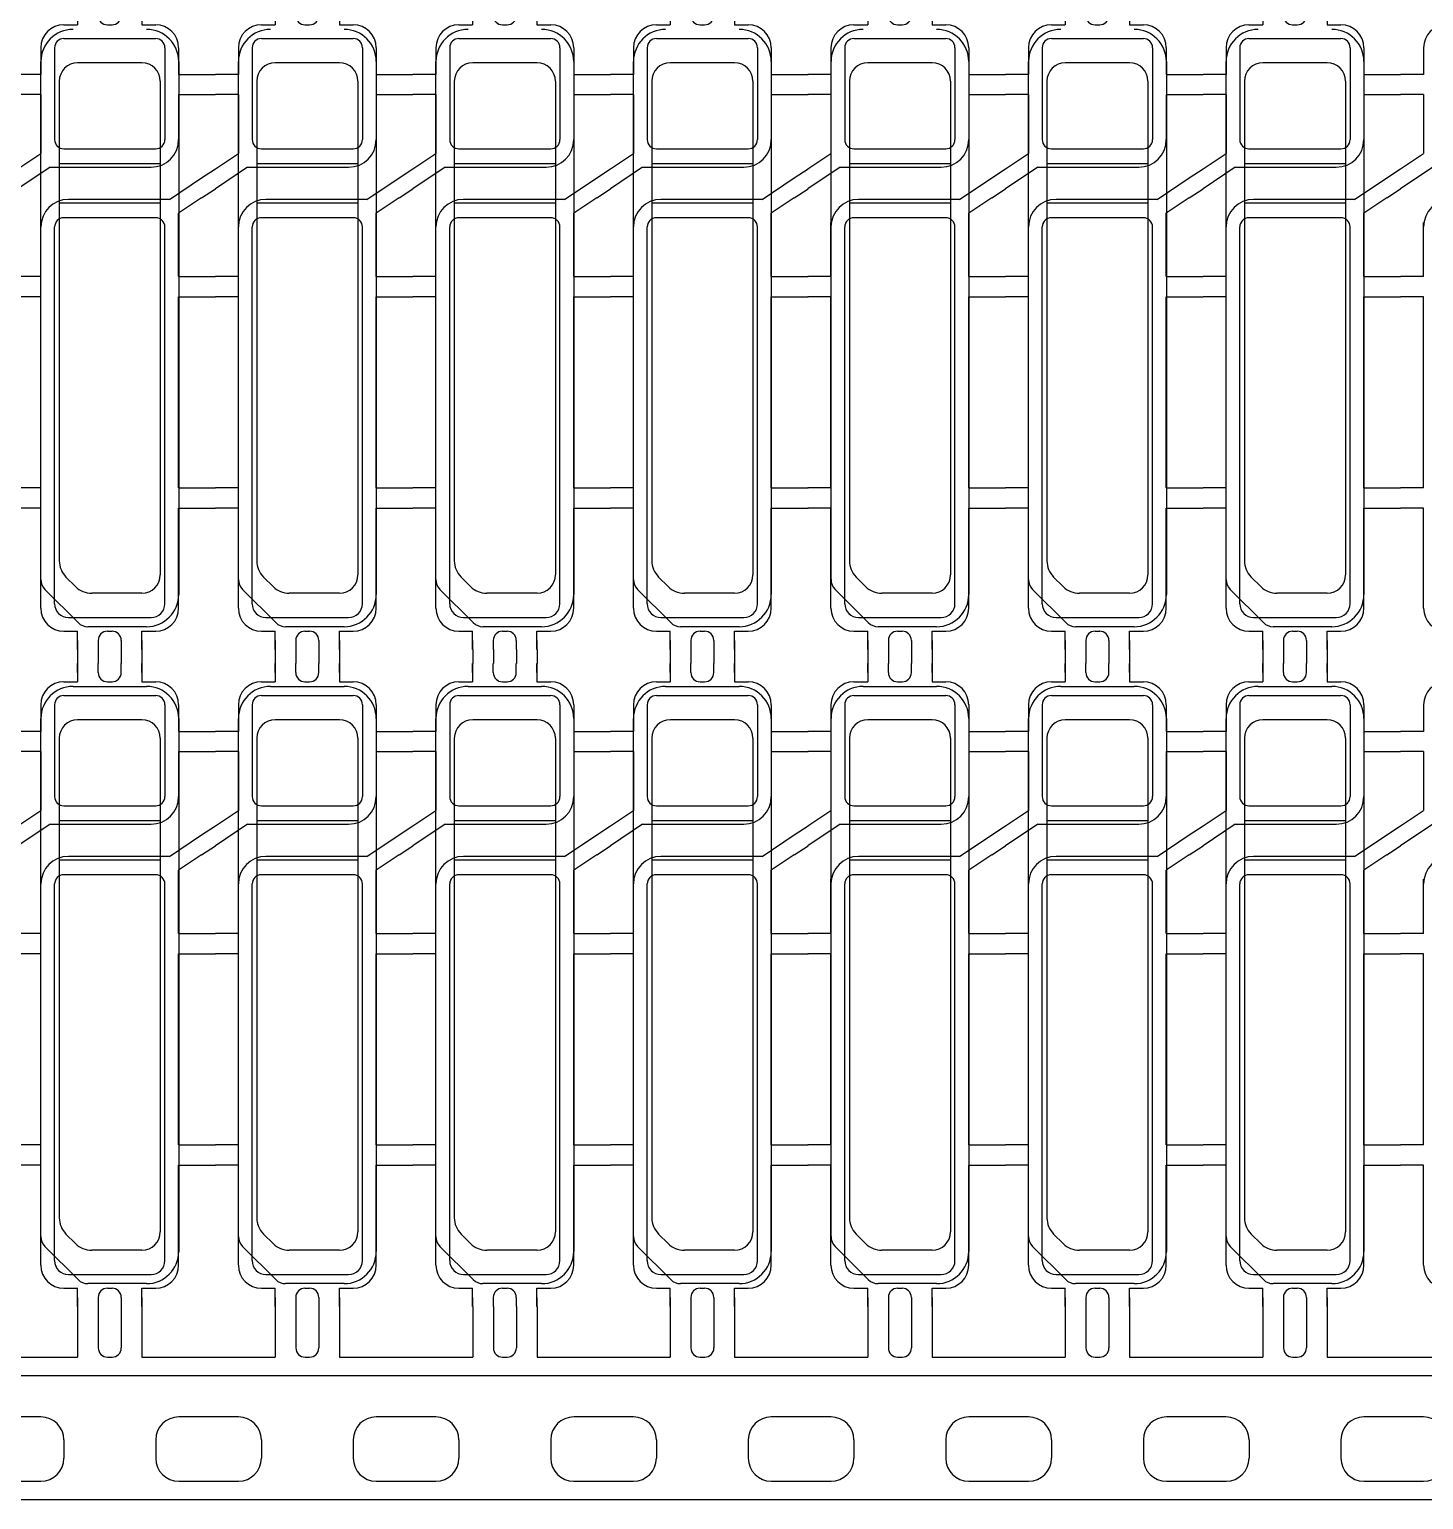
# Model space of a CAD drawing. Header units: millimetres. Extents: x -992 to 1678, y 98 to 1000.
# Drawn here: x -833.31 to -818.14, y 544.32 to 560.32 of the extents above; entities that cross this region are included whole.
import ezdxf

# ---------------------------------------------------------------- set-up
doc = ezdxf.new("R2010")
doc.units = ezdxf.units.MM
doc.linetypes.add('HIDDEN', pattern=[1.905, 1.27, -0.635])
for name, color, linetype in [('1', 3, 'Continuous'), ('b etching', 1, 'Continuous'), ('HID', 1, 'HIDDEN'), ('PPA', 2, 'Continuous')]:
    doc.layers.add(name, color=color, linetype=linetype)

# ---------------------------------------------------------------- blocks, each defined once
blk = doc.blocks.new('e1')
at = {"layer": '1'}
for p, q in [((-947.058, 906.581), (-947.058, 906.481)), ((-947.058, 906.481), (-947.058, 906.581)), ((-947.058, 906.581), (-947.058, 906.381)), ((-946.358, 906.581), (-946.358, 906.481)), ((-946.358, 906.481), (-946.358, 906.581)), ((-946.358, 906.581), (-946.358, 906.381)), ((-946.358, 906.381), (-946.208, 906.381)), ((-947.458, 906.131), (-947.458, 905.841)), ((-945.958, 906.131), (-945.958, 905.841)), ((-947.458, 905.841), (-947.708, 905.841)), ((-945.958, 905.841), (-945.708, 905.841)), ((-947.458, 905.621), (-947.708, 905.621)), ((-947.458, 905.621), (-947.458, 904.981)), ((-945.958, 905.621), (-945.958, 905.131)), ((-945.958, 905.621), (-945.708, 905.621)), ((-947.358, 904.831), (-946.258, 904.831)), ((-946.058, 904.481), (-947.158, 904.481)), ((-945.958, 903.641), (-945.958, 904.331)), ((-947.458, 903.641), (-947.458, 904.231)), ((-947.458, 903.641), (-947.708, 903.641)), ((-945.958, 903.641), (-945.708, 903.641)), ((-947.458, 903.421), (-947.708, 903.421)), ((-947.458, 901.341), (-947.458, 903.421)), ((-945.958, 901.341), (-945.958, 903.421)), ((-945.958, 903.421), (-945.708, 903.421)), ((-947.458, 901.341), (-947.708, 901.341)), ((-945.958, 901.341), (-945.708, 901.341)), ((-947.458, 901.121), (-947.708, 901.121)), ((-947.458, 900.031), (-947.458, 901.121)), ((-945.958, 900.031), (-945.958, 901.121)), ((-945.958, 901.121), (-945.708, 901.121)), ((-947.058, 899.581), (-947.058, 899.781)), ((-947.058, 899.581), (-947.058, 899.681)), ((-947.058, 899.681), (-947.058, 899.581)), ((-946.358, 899.781), (-946.208, 899.781)), ((-946.358, 899.581), (-946.358, 899.781)), ((-946.358, 899.581), (-946.358, 899.681)), ((-946.358, 899.681), (-946.358, 899.581))]:
    blk.add_line(p, q, dxfattribs=at)
at = {"layer": '1', "linetype": 'ByBlock'}
for p, q in [((-946.833, 906.481), (-946.833, 906.581)), ((-946.583, 906.481), (-946.583, 906.581)), ((-947.208, 906.381), (-947.058, 906.381)), ((-946.733, 906.381), (-946.683, 906.381)), ((-947.708, 904.814), (-947.458, 904.981)), ((-947.358, 904.831), (-947.708, 904.597)), ((-946.058, 904.481), (-945.708, 904.714)), ((-945.708, 904.497), (-945.958, 904.331)), ((-947.208, 899.781), (-947.058, 899.781)), ((-946.833, 899.681), (-946.833, 899.581)), ((-946.733, 899.781), (-946.683, 899.781)), ((-946.583, 899.681), (-946.583, 899.581))]:
    blk.add_line(p, q, dxfattribs=at)
for centre, start, end in [((-946.733, 906.481), 180, 270), ((-946.683, 906.481), 270, 0), ((-946.733, 899.681), 90, 180), ((-946.683, 899.681), 0, 90)]:
    blk.add_arc(centre, 0.1, start, end, dxfattribs=at)
at = {"layer": '1'}
for centre, radius, start, end in [((-947.208, 906.131), 0.25, 90, 180), ((-946.208, 906.131), 0.25, 0, 90), ((-946.258, 905.131), 0.3, 270, 0), ((-947.158, 904.181), 0.3, 90, 180), ((-947.208, 900.031), 0.25, 180, 270), ((-946.208, 900.031), 0.25, 270, 0)]:
    blk.add_arc(centre, radius, start, end, dxfattribs=at)
blk = doc.blocks.new('e2')
at = {"layer": 'b etching', "linetype": 'ByBlock'}
for p, q in [((-947.308, 906.131), (-947.308, 905.131)), ((-947.208, 906.231), (-946.208, 906.231)), ((-946.108, 906.131), (-946.108, 905.131)), ((-947.208, 905.031), (-946.208, 905.031)), ((-947.308, 900.081), (-947.308, 904.181)), ((-946.208, 904.281), (-947.208, 904.281)), ((-946.108, 900.081), (-946.108, 904.181)), ((-947.158, 899.931), (-946.258, 899.931))]:
    blk.add_line(p, q, dxfattribs=at)
for centre, radius, start, end in [((-947.208, 906.131), 0.1, 90, 180), ((-946.208, 906.131), 0.1, 360, 90), ((-947.208, 905.131), 0.1, 180, 270), ((-946.208, 905.131), 0.1, 270, 360), ((-947.208, 904.181), 0.1, 90, 180), ((-946.208, 904.181), 0.1, 0, 90), ((-947.158, 900.081), 0.15, 180, 270), ((-946.258, 900.081), 0.15, 270, 0)]:
    blk.add_arc(centre, radius, start, end, dxfattribs=at)

msp = doc.modelspace()

# ---------------------------------------------------------------- linework, layer by layer
at = {"layer": '1', "linetype": 'ByBlock'}
for p, q in [((-831.43553085, 559.83062093), (-831.28553085, 559.83062093)), ((-829.28553085, 559.83062093), (-829.13553085, 559.83062093)), ((-827.13553085, 559.83062093), (-826.98553085, 559.83062093)), ((-824.98553085, 559.83062093), (-824.83553085, 559.83062093)), ((-822.83553085, 559.83062093), (-822.68553085, 559.83062093)), ((-820.68553085, 559.83062093), (-820.53553085, 559.83062093)), ((-818.53553085, 559.83062093), (-818.38553085, 559.83062093)), ((-831.43553085, 559.61062093), (-831.28553085, 559.61062093)), ((-829.28553085, 559.61062093), (-829.13553085, 559.61062093)), ((-827.13553085, 559.61062093), (-826.98553085, 559.61062093)), ((-824.98553085, 559.61062093), (-824.83553085, 559.61062093)), ((-822.83553085, 559.61062093), (-822.68553085, 559.61062093)), ((-820.68553085, 559.61062093), (-820.53553085, 559.61062093)), ((-818.53553085, 559.61062093), (-818.38553085, 559.61062093)), ((-831.43553085, 558.70395426), (-831.28553085, 558.80395426)), ((-829.28553085, 558.70395426), (-829.13553085, 558.80395426)), ((-827.13553085, 558.70395426), (-826.98553085, 558.80395426)), ((-824.98553085, 558.70395426), (-824.83553085, 558.80395426)), ((-822.83553085, 558.70395426), (-822.68553085, 558.80395426)), ((-820.68553085, 558.70395426), (-820.53553085, 558.80395426)), ((-818.53553085, 558.70395426), (-818.38553085, 558.80395426)), ((-831.43553085, 558.48728759), (-831.28553085, 558.58728759)), ((-829.28553085, 558.48728759), (-829.13553085, 558.58728759)), ((-827.13553085, 558.48728759), (-826.98553085, 558.58728759)), ((-824.98553085, 558.48728759), (-824.83553085, 558.58728759)), ((-822.83553085, 558.48728759), (-822.68553085, 558.58728759)), ((-820.68553085, 558.48728759), (-820.53553085, 558.58728759)), ((-818.53553085, 558.48728759), (-818.38553085, 558.58728759)), ((-831.43553085, 557.63062093), (-831.28553085, 557.63062093)), ((-829.28553085, 557.63062093), (-829.13553085, 557.63062093)), ((-827.13553085, 557.63062093), (-826.98553085, 557.63062093)), ((-824.98553085, 557.63062093), (-824.83553085, 557.63062093)), ((-822.83553085, 557.63062093), (-822.68553085, 557.63062093)), ((-820.68553085, 557.63062093), (-820.53553085, 557.63062093)), ((-818.53553085, 557.63062093), (-818.38553085, 557.63062093)), ((-831.43553085, 557.41062093), (-831.28553085, 557.41062093)), ((-829.28553085, 557.41062093), (-829.13553085, 557.41062093)), ((-827.13553085, 557.41062093), (-826.98553085, 557.41062093)), ((-824.98553085, 557.41062093), (-824.83553085, 557.41062093)), ((-822.83553085, 557.41062093), (-822.68553085, 557.41062093)), ((-820.68553085, 557.41062093), (-820.53553085, 557.41062093)), ((-818.53553085, 557.41062093), (-818.38553085, 557.41062093)), ((-831.43553085, 555.33062093), (-831.28553085, 555.33062093)), ((-829.28553085, 555.33062093), (-829.13553085, 555.33062093)), ((-827.13553085, 555.33062093), (-826.98553085, 555.33062093)), ((-824.98553085, 555.33062093), (-824.83553085, 555.33062093)), ((-822.83553085, 555.33062093), (-822.68553085, 555.33062093)), ((-820.68553085, 555.33062093), (-820.53553085, 555.33062093)), ((-818.53553085, 555.33062093), (-818.38553085, 555.33062093)), ((-831.43553085, 555.11062093), (-831.28553085, 555.11062093)), ((-829.28553085, 555.11062093), (-829.13553085, 555.11062093)), ((-827.13553085, 555.11062093), (-826.98553085, 555.11062093)), ((-824.98553085, 555.11062093), (-824.83553085, 555.11062093)), ((-822.83553085, 555.11062093), (-822.68553085, 555.11062093)), ((-820.68553085, 555.11062093), (-820.53553085, 555.11062093)), ((-818.53553085, 555.11062093), (-818.38553085, 555.11062093)), ((-832.78553085, 553.57062093), (-832.78553085, 553.42062093)), ((-832.56053085, 553.57062093), (-832.56053085, 553.42062093)), ((-832.31053085, 553.57062093), (-832.31053085, 553.42062093)), ((-832.08553085, 553.57062093), (-832.08553085, 553.42062093)), ((-830.63553085, 553.57062093), (-830.63553085, 553.42062093)), ((-830.41053085, 553.57062093), (-830.41053085, 553.42062093)), ((-830.16053085, 553.57062093), (-830.16053085, 553.42062093)), ((-829.93553085, 553.57062093), (-829.93553085, 553.42062093)), ((-828.48553085, 553.57062093), (-828.48553085, 553.42062093)), ((-828.26053085, 553.57062093), (-828.26053085, 553.42062093)), ((-828.01053085, 553.57062093), (-828.01053085, 553.42062093)), ((-827.78553085, 553.57062093), (-827.78553085, 553.42062093)), ((-826.33553085, 553.57062093), (-826.33553085, 553.42062093)), ((-826.11053085, 553.57062093), (-826.11053085, 553.42062093)), ((-825.86053085, 553.57062093), (-825.86053085, 553.42062093)), ((-825.63553085, 553.57062093), (-825.63553085, 553.42062093)), ((-824.18553085, 553.57062093), (-824.18553085, 553.42062093)), ((-823.96053085, 553.57062093), (-823.96053085, 553.42062093)), ((-823.71053085, 553.57062093), (-823.71053085, 553.42062093)), ((-823.48553085, 553.57062093), (-823.48553085, 553.42062093)), ((-822.03553085, 553.57062093), (-822.03553085, 553.42062093)), ((-821.81053085, 553.57062093), (-821.81053085, 553.42062093)), ((-821.56053085, 553.57062093), (-821.56053085, 553.42062093)), ((-821.33553085, 553.57062093), (-821.33553085, 553.42062093)), ((-819.88553085, 553.57062093), (-819.88553085, 553.42062093)), ((-819.66053085, 553.57062093), (-819.66053085, 553.42062093)), ((-819.41053085, 553.57062093), (-819.41053085, 553.42062093)), ((-819.18553085, 553.57062093), (-819.18553085, 553.42062093)), ((-831.43553085, 552.68062093), (-831.28553085, 552.68062093)), ((-829.28553085, 552.68062093), (-829.13553085, 552.68062093)), ((-827.13553085, 552.68062093), (-826.98553085, 552.68062093)), ((-824.98553085, 552.68062093), (-824.83553085, 552.68062093)), ((-822.83553085, 552.68062093), (-822.68553085, 552.68062093)), ((-820.68553085, 552.68062093), (-820.53553085, 552.68062093)), ((-818.53553085, 552.68062093), (-818.38553085, 552.68062093)), ((-831.43553085, 552.46062093), (-831.28553085, 552.46062093)), ((-829.28553085, 552.46062093), (-829.13553085, 552.46062093)), ((-827.13553085, 552.46062093), (-826.98553085, 552.46062093)), ((-824.98553085, 552.46062093), (-824.83553085, 552.46062093)), ((-822.83553085, 552.46062093), (-822.68553085, 552.46062093)), ((-820.68553085, 552.46062093), (-820.53553085, 552.46062093)), ((-818.53553085, 552.46062093), (-818.38553085, 552.46062093)), ((-831.43553085, 551.55395426), (-831.28553085, 551.65395426)), ((-829.28553085, 551.55395426), (-829.13553085, 551.65395426)), ((-827.13553085, 551.55395426), (-826.98553085, 551.65395426)), ((-824.98553085, 551.55395426), (-824.83553085, 551.65395426)), ((-822.83553085, 551.55395426), (-822.68553085, 551.65395426)), ((-820.68553085, 551.55395426), (-820.53553085, 551.65395426)), ((-818.53553085, 551.55395426), (-818.38553085, 551.65395426)), ((-831.43553085, 551.33728759), (-831.28553085, 551.43728759)), ((-829.28553085, 551.33728759), (-829.13553085, 551.43728759)), ((-827.13553085, 551.33728759), (-826.98553085, 551.43728759)), ((-824.98553085, 551.33728759), (-824.83553085, 551.43728759)), ((-822.83553085, 551.33728759), (-822.68553085, 551.43728759)), ((-820.68553085, 551.33728759), (-820.53553085, 551.43728759)), ((-818.53553085, 551.33728759), (-818.38553085, 551.43728759)), ((-831.43553085, 550.48062093), (-831.28553085, 550.48062093)), ((-829.28553085, 550.48062093), (-829.13553085, 550.48062093)), ((-827.13553085, 550.48062093), (-826.98553085, 550.48062093)), ((-824.98553085, 550.48062093), (-824.83553085, 550.48062093)), ((-822.83553085, 550.48062093), (-822.68553085, 550.48062093)), ((-820.68553085, 550.48062093), (-820.53553085, 550.48062093)), ((-818.53553085, 550.48062093), (-818.38553085, 550.48062093)), ((-831.43553085, 550.26062093), (-831.28553085, 550.26062093)), ((-829.28553085, 550.26062093), (-829.13553085, 550.26062093)), ((-827.13553085, 550.26062093), (-826.98553085, 550.26062093)), ((-824.98553085, 550.26062093), (-824.83553085, 550.26062093)), ((-822.83553085, 550.26062093), (-822.68553085, 550.26062093)), ((-820.68553085, 550.26062093), (-820.53553085, 550.26062093)), ((-818.53553085, 550.26062093), (-818.38553085, 550.26062093)), ((-831.43553085, 548.18062093), (-831.28553085, 548.18062093)), ((-829.28553085, 548.18062093), (-829.13553085, 548.18062093)), ((-827.13553085, 548.18062093), (-826.98553085, 548.18062093)), ((-824.98553085, 548.18062093), (-824.83553085, 548.18062093)), ((-822.83553085, 548.18062093), (-822.68553085, 548.18062093)), ((-820.68553085, 548.18062093), (-820.53553085, 548.18062093)), ((-818.53553085, 548.18062093), (-818.38553085, 548.18062093)), ((-831.43553085, 547.96062093), (-831.28553085, 547.96062093)), ((-829.28553085, 547.96062093), (-829.13553085, 547.96062093)), ((-827.13553085, 547.96062093), (-826.98553085, 547.96062093)), ((-824.98553085, 547.96062093), (-824.83553085, 547.96062093)), ((-822.83553085, 547.96062093), (-822.68553085, 547.96062093)), ((-820.68553085, 547.96062093), (-820.53553085, 547.96062093)), ((-818.53553085, 547.96062093), (-818.38553085, 547.96062093)), ((-832.78553085, 546.42062093), (-832.78553085, 545.87062093)), ((-832.78553085, 546.42062093), (-832.78553085, 546.12062093)), ((-832.56053085, 546.42062093), (-832.56053085, 545.97062093)), ((-832.56053085, 546.42062093), (-832.56053085, 546.12062093)), ((-832.31053085, 546.42062093), (-832.31053085, 545.97062093)), ((-832.31053085, 546.42062093), (-832.31053085, 546.12062093)), ((-832.08553085, 546.42062093), (-832.08553085, 545.87062093)), ((-832.08553085, 546.42062093), (-832.08553085, 546.12062093)), ((-830.63553085, 546.42062093), (-830.63553085, 545.87062093)), ((-830.63553085, 546.42062093), (-830.63553085, 546.12062093)), ((-830.41053085, 546.42062093), (-830.41053085, 545.97062093)), ((-830.41053085, 546.42062093), (-830.41053085, 546.12062093)), ((-830.16053085, 546.42062093), (-830.16053085, 545.97062093)), ((-830.16053085, 546.42062093), (-830.16053085, 546.12062093)), ((-829.93553085, 546.42062093), (-829.93553085, 545.87062093)), ((-829.93553085, 546.42062093), (-829.93553085, 546.12062093)), ((-828.48553085, 546.42062093), (-828.48553085, 545.87062093)), ((-828.48553085, 546.42062093), (-828.48553085, 546.12062093)), ((-828.26053085, 546.42062093), (-828.26053085, 545.97062093)), ((-828.26053085, 546.42062093), (-828.26053085, 546.12062093)), ((-828.01053085, 546.42062093), (-828.01053085, 545.97062093)), ((-828.01053085, 546.42062093), (-828.01053085, 546.12062093)), ((-827.78553085, 546.42062093), (-827.78553085, 545.87062093)), ((-827.78553085, 546.42062093), (-827.78553085, 546.12062093)), ((-826.33553085, 546.42062093), (-826.33553085, 545.87062093)), ((-826.33553085, 546.42062093), (-826.33553085, 546.12062093)), ((-826.11053085, 546.42062093), (-826.11053085, 545.97062093)), ((-826.11053085, 546.42062093), (-826.11053085, 546.12062093)), ((-825.86053085, 546.42062093), (-825.86053085, 545.97062093)), ((-825.86053085, 546.42062093), (-825.86053085, 546.12062093)), ((-825.63553085, 546.42062093), (-825.63553085, 545.87062093)), ((-825.63553085, 546.42062093), (-825.63553085, 546.12062093)), ((-824.18553085, 546.42062093), (-824.18553085, 545.87062093)), ((-824.18553085, 546.42062093), (-824.18553085, 546.12062093)), ((-823.96053085, 546.42062093), (-823.96053085, 545.97062093)), ((-823.96053085, 546.42062093), (-823.96053085, 546.12062093)), ((-823.71053085, 546.42062093), (-823.71053085, 545.97062093)), ((-823.71053085, 546.42062093), (-823.71053085, 546.12062093)), ((-823.48553085, 546.42062093), (-823.48553085, 545.87062093)), ((-823.48553085, 546.42062093), (-823.48553085, 546.12062093)), ((-822.03553085, 546.42062093), (-822.03553085, 545.87062093)), ((-822.03553085, 546.42062093), (-822.03553085, 546.12062093)), ((-821.81053085, 546.42062093), (-821.81053085, 545.97062093)), ((-821.81053085, 546.42062093), (-821.81053085, 546.12062093)), ((-821.56053085, 546.42062093), (-821.56053085, 545.97062093)), ((-821.56053085, 546.42062093), (-821.56053085, 546.12062093)), ((-821.33553085, 546.42062093), (-821.33553085, 545.87062093)), ((-821.33553085, 546.42062093), (-821.33553085, 546.12062093)), ((-819.88553085, 546.42062093), (-819.88553085, 545.87062093)), ((-819.88553085, 546.42062093), (-819.88553085, 546.12062093)), ((-819.66053085, 546.42062093), (-819.66053085, 545.97062093)), ((-819.66053085, 546.42062093), (-819.66053085, 546.12062093)), ((-819.41053085, 546.42062093), (-819.41053085, 545.97062093)), ((-819.41053085, 546.42062093), (-819.41053085, 546.12062093)), ((-819.18553085, 546.42062093), (-819.18553085, 545.87062093)), ((-819.18553085, 546.42062093), (-819.18553085, 546.12062093)), ((-834.23553085, 545.87062093), (-832.78553085, 545.87062093)), ((-832.46053085, 545.87062093), (-832.41053085, 545.87062093)), ((-832.08553085, 545.87062093), (-830.63553085, 545.87062093)), ((-830.31053085, 545.87062093), (-830.26053085, 545.87062093)), ((-829.93553085, 545.87062093), (-828.48553085, 545.87062093)), ((-828.16053085, 545.87062093), (-828.11053085, 545.87062093)), ((-827.78553085, 545.87062093), (-826.33553085, 545.87062093)), ((-826.01053085, 545.87062093), (-825.96053085, 545.87062093)), ((-825.63553085, 545.87062093), (-824.18553085, 545.87062093)), ((-823.86053085, 545.87062093), (-823.81053085, 545.87062093)), ((-823.48553085, 545.87062093), (-822.03553085, 545.87062093)), ((-821.71053085, 545.87062093), (-821.66053085, 545.87062093)), ((-821.33553085, 545.87062093), (-819.88553085, 545.87062093)), ((-819.56053085, 545.87062093), (-819.51053085, 545.87062093)), ((-819.18553085, 545.87062093), (-817.73553085, 545.87062093)), ((-833.18553085, 545.22062093), (-833.83553085, 545.22062093)), ((-831.03553085, 545.22062093), (-831.68553085, 545.22062093)), ((-828.88553085, 545.22062093), (-829.53553085, 545.22062093)), ((-826.73553085, 545.22062093), (-827.38553085, 545.22062093)), ((-824.58553085, 545.22062093), (-825.23553085, 545.22062093)), ((-822.43553085, 545.22062093), (-823.08553085, 545.22062093)), ((-820.28553085, 545.22062093), (-820.93553085, 545.22062093)), ((-818.13553085, 545.22062093), (-818.78553085, 545.22062093)), ((-832.93553085, 544.97062093), (-832.93553085, 544.77062093)), ((-831.93553085, 544.97062093), (-831.93553085, 544.77062093)), ((-830.78553085, 544.97062093), (-830.78553085, 544.77062093)), ((-829.78553085, 544.97062093), (-829.78553085, 544.77062093)), ((-828.63553085, 544.97062093), (-828.63553085, 544.77062093)), ((-827.63553085, 544.97062093), (-827.63553085, 544.77062093)), ((-826.48553085, 544.97062093), (-826.48553085, 544.77062093)), ((-825.48553085, 544.97062093), (-825.48553085, 544.77062093)), ((-824.33553085, 544.97062093), (-824.33553085, 544.77062093)), ((-823.33553085, 544.97062093), (-823.33553085, 544.77062093)), ((-822.18553085, 544.97062093), (-822.18553085, 544.77062093)), ((-821.18553085, 544.97062093), (-821.18553085, 544.77062093)), ((-820.03553085, 544.97062093), (-820.03553085, 544.77062093)), ((-819.03553085, 544.97062093), (-819.03553085, 544.77062093))]:
    msp.add_line(p, q, dxfattribs=at)
at = {"layer": '1'}
for p, q in [((-833.83553085, 544.52062093), (-833.18553085, 544.52062093)), ((-831.68553085, 544.52062093), (-831.03553085, 544.52062093)), ((-829.53553085, 544.52062093), (-828.88553085, 544.52062093)), ((-827.38553085, 544.52062093), (-826.73553085, 544.52062093)), ((-825.23553085, 544.52062093), (-824.58553085, 544.52062093)), ((-823.08553085, 544.52062093), (-822.43553085, 544.52062093)), ((-820.93553085, 544.52062093), (-820.28553085, 544.52062093)), ((-818.78553085, 544.52062093), (-818.13553085, 544.52062093))]:
    msp.add_line(p, q, dxfattribs=at)
at = {"layer": '1', "linetype": 'ByBlock'}
for centre, radius, start, end in [((-832.46053085, 545.97062093), 0.1, 180, 270), ((-832.41053085, 545.97062093), 0.1, 270, 0), ((-830.31053085, 545.97062093), 0.1, 180, 270), ((-830.26053085, 545.97062093), 0.1, 270, 0), ((-828.16053085, 545.97062093), 0.1, 180, 270), ((-828.11053085, 545.97062093), 0.1, 270, 0), ((-826.01053085, 545.97062093), 0.1, 180, 270), ((-825.96053085, 545.97062093), 0.1, 270, 0), ((-823.86053085, 545.97062093), 0.1, 180, 270), ((-823.81053085, 545.97062093), 0.1, 270, 0), ((-821.71053085, 545.97062093), 0.1, 180, 270), ((-821.66053085, 545.97062093), 0.1, 270, 0), ((-819.56053085, 545.97062093), 0.1, 180, 270), ((-819.51053085, 545.97062093), 0.1, 270, 0), ((-833.18553085, 544.97062093), 0.25, 360, 90), ((-831.68553085, 544.97062093), 0.25, 90, 180), ((-831.03553085, 544.97062093), 0.25, 360, 90), ((-829.53553085, 544.97062093), 0.25, 90, 180), ((-828.88553085, 544.97062093), 0.25, 360, 90), ((-827.38553085, 544.97062093), 0.25, 90, 180), ((-826.73553085, 544.97062093), 0.25, 360, 90), ((-825.23553085, 544.97062093), 0.25, 90, 180), ((-824.58553085, 544.97062093), 0.25, 360, 90), ((-823.08553085, 544.97062093), 0.25, 90, 180), ((-822.43553085, 544.97062093), 0.25, 360, 90), ((-820.93553085, 544.97062093), 0.25, 90, 180), ((-820.28553085, 544.97062093), 0.25, 360, 90), ((-818.78553085, 544.97062093), 0.25, 90, 180), ((-818.13553085, 544.97062093), 0.25, 360, 90), ((-833.18553085, 544.77062093), 0.25, 270, 360), ((-831.68553085, 544.77062093), 0.25, 180, 270), ((-831.03553085, 544.77062093), 0.25, 270, 360), ((-829.53553085, 544.77062093), 0.25, 180, 270), ((-828.88553085, 544.77062093), 0.25, 270, 360), ((-827.38553085, 544.77062093), 0.25, 180, 270), ((-826.73553085, 544.77062093), 0.25, 270, 360), ((-825.23553085, 544.77062093), 0.25, 180, 270), ((-824.58553085, 544.77062093), 0.25, 270, 360), ((-823.08553085, 544.77062093), 0.25, 180, 270), ((-822.43553085, 544.77062093), 0.25, 270, 360), ((-820.93553085, 544.77062093), 0.25, 180, 270), ((-820.28553085, 544.77062093), 0.25, 270, 360), ((-818.78553085, 544.77062093), 0.25, 180, 270), ((-818.13553085, 544.77062093), 0.25, 270, 360)]:
    msp.add_arc(centre, radius, start, end, dxfattribs=at)
at = {"layer": 'HID', "linetype": 'ByBlock'}
msp.add_line((-840.18553085, 545.67062093), (-790.28553085, 545.67062093), dxfattribs=at)
at = {"layer": 'PPA', "linetype": 'ByBlock'}
for p, q in [((-833.18553085, 554.33275296), (-833.18553085, 559.97062093)), ((-832.08553085, 559.95698456), (-832.78553085, 559.95698456)), ((-831.68553085, 559.97062093), (-831.68553085, 554.17062093)), ((-831.03553085, 554.33275296), (-831.03553085, 559.97062093)), ((-829.93553085, 559.95698456), (-830.63553085, 559.95698456)), ((-829.53553085, 559.97062093), (-829.53553085, 554.17062093)), ((-828.88553085, 554.33275296), (-828.88553085, 559.97062093)), ((-827.78553085, 559.95698456), (-828.48553085, 559.95698456)), ((-827.38553085, 559.97062093), (-827.38553085, 554.17062093)), ((-826.73553085, 554.33275296), (-826.73553085, 559.97062093)), ((-825.63553085, 559.95698456), (-826.33553085, 559.95698456)), ((-825.23553085, 559.97062093), (-825.23553085, 554.17062093)), ((-824.58553085, 554.33275296), (-824.58553085, 559.97062093)), ((-823.48553085, 559.95698456), (-824.18553085, 559.95698456)), ((-823.08553085, 559.97062093), (-823.08553085, 554.17062093)), ((-822.43553085, 554.33275296), (-822.43553085, 559.97062093)), ((-821.33553085, 559.95698456), (-822.03553085, 559.95698456)), ((-820.93553085, 559.97062093), (-820.93553085, 554.17062093)), ((-820.28553085, 554.33275296), (-820.28553085, 559.97062093)), ((-819.18553085, 559.95698456), (-819.88553085, 559.95698456)), ((-818.78553085, 559.97062093), (-818.78553085, 554.17062093)), ((-832.98553085, 559.75698456), (-832.98553085, 554.53781068)), ((-831.88553085, 559.75698456), (-831.88553085, 554.38425729)), ((-830.83553085, 559.75698456), (-830.83553085, 554.53781068)), ((-829.73553085, 559.75698456), (-829.73553085, 554.38425729)), ((-828.68553085, 559.75698456), (-828.68553085, 554.53781068)), ((-827.58553085, 559.75698456), (-827.58553085, 554.38425729)), ((-826.53553085, 559.75698456), (-826.53553085, 554.53781068)), ((-825.43553085, 559.75698456), (-825.43553085, 554.38425729)), ((-824.38553085, 559.75698456), (-824.38553085, 554.53781068)), ((-823.28553085, 559.75698456), (-823.28553085, 554.38425729)), ((-822.23553085, 559.75698456), (-822.23553085, 554.53781068)), ((-821.13553085, 559.75698456), (-821.13553085, 554.38425729)), ((-820.08553085, 559.75698456), (-820.08553085, 554.53781068)), ((-818.98553085, 559.75698456), (-818.98553085, 554.38425729)), ((-832.98553085, 558.86062093), (-831.88553085, 558.86062093)), ((-830.83553085, 558.86062093), (-829.73553085, 558.86062093)), ((-828.68553085, 558.86062093), (-827.58553085, 558.86062093)), ((-826.53553085, 558.86062093), (-825.43553085, 558.86062093)), ((-824.38553085, 558.86062093), (-823.28553085, 558.86062093)), ((-822.23553085, 558.86062093), (-821.13553085, 558.86062093)), ((-820.08553085, 558.86062093), (-818.98553085, 558.86062093)), ((-831.88553085, 558.43062093), (-832.98553085, 558.43062093)), ((-829.73553085, 558.43062093), (-830.83553085, 558.43062093)), ((-827.58553085, 558.43062093), (-828.68553085, 558.43062093)), ((-825.43553085, 558.43062093), (-826.53553085, 558.43062093)), ((-823.28553085, 558.43062093), (-824.38553085, 558.43062093)), ((-821.13553085, 558.43062093), (-822.23553085, 558.43062093)), ((-818.98553085, 558.43062093), (-820.08553085, 558.43062093)), ((-832.91230754, 554.36103399), (-832.80875415, 554.2574806)), ((-830.76230754, 554.36103399), (-830.65875415, 554.2574806)), ((-828.61230754, 554.36103399), (-828.50875415, 554.2574806)), ((-826.46230754, 554.36103399), (-826.35875415, 554.2574806)), ((-824.31230754, 554.36103399), (-824.20875415, 554.2574806)), ((-822.16230754, 554.36103399), (-822.05875415, 554.2574806)), ((-820.01230754, 554.36103399), (-819.90875415, 554.2574806)), ((-833.14159687, 554.22668695), (-832.77946483, 553.86455491)), ((-832.08553085, 554.18425729), (-832.63197746, 554.18425729)), ((-830.99159687, 554.22668695), (-830.62946483, 553.86455491)), ((-829.93553085, 554.18425729), (-830.48197746, 554.18425729)), ((-828.84159687, 554.22668695), (-828.47946483, 553.86455491)), ((-827.78553085, 554.18425729), (-828.33197746, 554.18425729)), ((-826.69159687, 554.22668695), (-826.32946483, 553.86455491)), ((-825.63553085, 554.18425729), (-826.18197746, 554.18425729)), ((-824.54159687, 554.22668695), (-824.17946483, 553.86455491)), ((-823.48553085, 554.18425729), (-824.03197746, 554.18425729)), ((-822.39159687, 554.22668695), (-822.02946483, 553.86455491)), ((-821.33553085, 554.18425729), (-821.88197746, 554.18425729)), ((-820.24159687, 554.22668695), (-819.87946483, 553.86455491)), ((-819.18553085, 554.18425729), (-819.73197746, 554.18425729)), ((-832.03553085, 553.82062093), (-832.67339881, 553.82062093)), ((-829.88553085, 553.82062093), (-830.52339881, 553.82062093)), ((-827.73553085, 553.82062093), (-828.37339881, 553.82062093)), ((-825.58553085, 553.82062093), (-826.22339881, 553.82062093)), ((-823.43553085, 553.82062093), (-824.07339881, 553.82062093)), ((-821.28553085, 553.82062093), (-821.92339881, 553.82062093)), ((-819.13553085, 553.82062093), (-819.77339881, 553.82062093)), ((-832.83553085, 553.17062093), (-832.03553085, 553.17062093)), ((-830.68553085, 553.17062093), (-829.88553085, 553.17062093)), ((-828.53553085, 553.17062093), (-827.73553085, 553.17062093)), ((-826.38553085, 553.17062093), (-825.58553085, 553.17062093)), ((-824.23553085, 553.17062093), (-823.43553085, 553.17062093)), ((-822.08553085, 553.17062093), (-821.28553085, 553.17062093)), ((-819.93553085, 553.17062093), (-819.13553085, 553.17062093)), ((-833.18553085, 547.18275296), (-833.18553085, 552.82062093)), ((-832.08553085, 552.80698456), (-832.78553085, 552.80698456)), ((-831.68553085, 552.82062093), (-831.68553085, 547.02062093)), ((-831.03553085, 547.18275296), (-831.03553085, 552.82062093)), ((-829.93553085, 552.80698456), (-830.63553085, 552.80698456)), ((-829.53553085, 552.82062093), (-829.53553085, 547.02062093)), ((-828.88553085, 547.18275296), (-828.88553085, 552.82062093)), ((-827.78553085, 552.80698456), (-828.48553085, 552.80698456)), ((-827.38553085, 552.82062093), (-827.38553085, 547.02062093)), ((-826.73553085, 547.18275296), (-826.73553085, 552.82062093)), ((-825.63553085, 552.80698456), (-826.33553085, 552.80698456)), ((-825.23553085, 552.82062093), (-825.23553085, 547.02062093)), ((-824.58553085, 547.18275296), (-824.58553085, 552.82062093)), ((-823.48553085, 552.80698456), (-824.18553085, 552.80698456)), ((-823.08553085, 552.82062093), (-823.08553085, 547.02062093)), ((-822.43553085, 547.18275296), (-822.43553085, 552.82062093)), ((-821.33553085, 552.80698456), (-822.03553085, 552.80698456)), ((-820.93553085, 552.82062093), (-820.93553085, 547.02062093)), ((-820.28553085, 547.18275296), (-820.28553085, 552.82062093)), ((-819.18553085, 552.80698456), (-819.88553085, 552.80698456)), ((-818.78553085, 552.82062093), (-818.78553085, 547.02062093)), ((-832.98553085, 552.60698456), (-832.98553085, 547.38781068)), ((-831.88553085, 552.60698456), (-831.88553085, 547.23425729)), ((-830.83553085, 552.60698456), (-830.83553085, 547.38781068)), ((-829.73553085, 552.60698456), (-829.73553085, 547.23425729)), ((-828.68553085, 552.60698456), (-828.68553085, 547.38781068)), ((-827.58553085, 552.60698456), (-827.58553085, 547.23425729)), ((-826.53553085, 552.60698456), (-826.53553085, 547.38781068)), ((-825.43553085, 552.60698456), (-825.43553085, 547.23425729)), ((-824.38553085, 552.60698456), (-824.38553085, 547.38781068)), ((-823.28553085, 552.60698456), (-823.28553085, 547.23425729)), ((-822.23553085, 552.60698456), (-822.23553085, 547.38781068)), ((-821.13553085, 552.60698456), (-821.13553085, 547.23425729)), ((-820.08553085, 552.60698456), (-820.08553085, 547.38781068)), ((-818.98553085, 552.60698456), (-818.98553085, 547.23425729)), ((-832.98553085, 551.71062093), (-831.88553085, 551.71062093)), ((-830.83553085, 551.71062093), (-829.73553085, 551.71062093)), ((-828.68553085, 551.71062093), (-827.58553085, 551.71062093)), ((-826.53553085, 551.71062093), (-825.43553085, 551.71062093)), ((-824.38553085, 551.71062093), (-823.28553085, 551.71062093)), ((-822.23553085, 551.71062093), (-821.13553085, 551.71062093)), ((-820.08553085, 551.71062093), (-818.98553085, 551.71062093)), ((-831.88553085, 551.28062093), (-832.98553085, 551.28062093)), ((-829.73553085, 551.28062093), (-830.83553085, 551.28062093)), ((-827.58553085, 551.28062093), (-828.68553085, 551.28062093)), ((-825.43553085, 551.28062093), (-826.53553085, 551.28062093)), ((-823.28553085, 551.28062093), (-824.38553085, 551.28062093)), ((-821.13553085, 551.28062093), (-822.23553085, 551.28062093)), ((-818.98553085, 551.28062093), (-820.08553085, 551.28062093)), ((-832.91230754, 547.21103399), (-832.80875415, 547.1074806)), ((-830.76230754, 547.21103399), (-830.65875415, 547.1074806)), ((-828.61230754, 547.21103399), (-828.50875415, 547.1074806)), ((-826.46230754, 547.21103399), (-826.35875415, 547.1074806)), ((-824.31230754, 547.21103399), (-824.20875415, 547.1074806)), ((-822.16230754, 547.21103399), (-822.05875415, 547.1074806)), ((-820.01230754, 547.21103399), (-819.90875415, 547.1074806)), ((-833.14159687, 547.07668695), (-832.77946483, 546.71455491)), ((-830.99159687, 547.07668695), (-830.62946483, 546.71455491)), ((-828.84159687, 547.07668695), (-828.47946483, 546.71455491)), ((-826.69159687, 547.07668695), (-826.32946483, 546.71455491)), ((-824.54159687, 547.07668695), (-824.17946483, 546.71455491)), ((-822.39159687, 547.07668695), (-822.02946483, 546.71455491)), ((-820.24159687, 547.07668695), (-819.87946483, 546.71455491)), ((-832.08553085, 547.03425729), (-832.63197746, 547.03425729)), ((-829.93553085, 547.03425729), (-830.48197746, 547.03425729)), ((-827.78553085, 547.03425729), (-828.33197746, 547.03425729)), ((-825.63553085, 547.03425729), (-826.18197746, 547.03425729)), ((-823.48553085, 547.03425729), (-824.03197746, 547.03425729)), ((-821.33553085, 547.03425729), (-821.88197746, 547.03425729)), ((-819.18553085, 547.03425729), (-819.73197746, 547.03425729)), ((-832.03553085, 546.67062093), (-832.67339881, 546.67062093)), ((-829.88553085, 546.67062093), (-830.52339881, 546.67062093)), ((-827.73553085, 546.67062093), (-828.37339881, 546.67062093)), ((-825.58553085, 546.67062093), (-826.22339881, 546.67062093)), ((-823.43553085, 546.67062093), (-824.07339881, 546.67062093)), ((-821.28553085, 546.67062093), (-821.92339881, 546.67062093)), ((-819.13553085, 546.67062093), (-819.77339881, 546.67062093)), ((-842.28553085, 544.32062093), (-788.18553085, 544.32062093))]:
    msp.add_line(p, q, dxfattribs=at)
for centre, radius, start, end in [((-832.83553085, 559.97062093), 0.35, 90, 180), ((-832.03553085, 559.97062093), 0.35, 0, 90), ((-830.68553085, 559.97062093), 0.35, 90, 180), ((-829.88553085, 559.97062093), 0.35, 0, 90), ((-828.53553085, 559.97062093), 0.35, 90, 180), ((-827.73553085, 559.97062093), 0.35, 0, 90), ((-826.38553085, 559.97062093), 0.35, 90, 180), ((-825.58553085, 559.97062093), 0.35, 0, 90), ((-824.23553085, 559.97062093), 0.35, 90, 180), ((-823.43553085, 559.97062093), 0.35, 0, 90), ((-822.08553085, 559.97062093), 0.35, 90, 180), ((-821.28553085, 559.97062093), 0.35, 0, 90), ((-819.93553085, 559.97062093), 0.35, 90, 180), ((-819.13553085, 559.97062093), 0.35, 0, 90), ((-832.78553085, 559.75698456), 0.2, 90, 180), ((-832.08553085, 559.75698456), 0.2, 0, 90), ((-830.63553085, 559.75698456), 0.2, 90, 180), ((-829.93553085, 559.75698456), 0.2, 0, 90), ((-828.48553085, 559.75698456), 0.2, 90, 180), ((-827.78553085, 559.75698456), 0.2, 0, 90), ((-826.33553085, 559.75698456), 0.2, 90, 180), ((-825.63553085, 559.75698456), 0.2, 0, 90), ((-824.18553085, 559.75698456), 0.2, 90, 180), ((-823.48553085, 559.75698456), 0.2, 0, 90), ((-822.03553085, 559.75698456), 0.2, 90, 180), ((-821.33553085, 559.75698456), 0.2, 0, 90), ((-819.88553085, 559.75698456), 0.2, 90, 180), ((-819.18553085, 559.75698456), 0.2, 0, 90), ((-832.73553085, 554.53781068), 0.25, 180, 225), ((-830.58553085, 554.53781068), 0.25, 180, 225), ((-828.43553085, 554.53781068), 0.25, 180, 225), ((-826.28553085, 554.53781068), 0.25, 180, 225), ((-824.13553085, 554.53781068), 0.25, 180, 225), ((-821.98553085, 554.53781068), 0.25, 180, 225), ((-819.83553085, 554.53781068), 0.25, 180, 225), ((-833.03553085, 554.33275296), 0.15, 180, 225), ((-832.63197746, 554.43425729), 0.25, 225, 270), ((-832.08553085, 554.38425729), 0.2, 270, 0), ((-830.88553085, 554.33275296), 0.15, 180, 225), ((-830.48197746, 554.43425729), 0.25, 225, 270), ((-829.93553085, 554.38425729), 0.2, 270, 0), ((-828.73553085, 554.33275296), 0.15, 180, 225), ((-828.33197746, 554.43425729), 0.25, 225, 270), ((-827.78553085, 554.38425729), 0.2, 270, 0), ((-826.58553085, 554.33275296), 0.15, 180, 225), ((-826.18197746, 554.43425729), 0.25, 225, 270), ((-825.63553085, 554.38425729), 0.2, 270, 0), ((-824.43553085, 554.33275296), 0.15, 180, 225), ((-824.03197746, 554.43425729), 0.25, 225, 270), ((-823.48553085, 554.38425729), 0.2, 270, 0), ((-822.28553085, 554.33275296), 0.15, 180, 225), ((-821.88197746, 554.43425729), 0.25, 225, 270), ((-821.33553085, 554.38425729), 0.2, 270, 0), ((-820.13553085, 554.33275296), 0.15, 180, 225), ((-819.73197746, 554.43425729), 0.25, 225, 270), ((-819.18553085, 554.38425729), 0.2, 270, 0), ((-832.03553085, 554.17062093), 0.35, 270, 0), ((-829.88553085, 554.17062093), 0.35, 270, 0), ((-827.73553085, 554.17062093), 0.35, 270, 0), ((-825.58553085, 554.17062093), 0.35, 270, 0), ((-823.43553085, 554.17062093), 0.35, 270, 0), ((-821.28553085, 554.17062093), 0.35, 270, 0), ((-819.13553085, 554.17062093), 0.35, 270, 0), ((-832.67339881, 553.97062093), 0.15, 225, 270), ((-830.52339881, 553.97062093), 0.15, 225, 270), ((-828.37339881, 553.97062093), 0.15, 225, 270), ((-826.22339881, 553.97062093), 0.15, 225, 270), ((-824.07339881, 553.97062093), 0.15, 225, 270), ((-821.92339881, 553.97062093), 0.15, 225, 270), ((-819.77339881, 553.97062093), 0.15, 225, 270), ((-832.83553085, 552.82062093), 0.35, 90, 180), ((-832.03553085, 552.82062093), 0.35, 0, 90), ((-830.68553085, 552.82062093), 0.35, 90, 180), ((-829.88553085, 552.82062093), 0.35, 0, 90), ((-828.53553085, 552.82062093), 0.35, 90, 180), ((-827.73553085, 552.82062093), 0.35, 0, 90), ((-826.38553085, 552.82062093), 0.35, 90, 180), ((-825.58553085, 552.82062093), 0.35, 0, 90), ((-824.23553085, 552.82062093), 0.35, 90, 180), ((-823.43553085, 552.82062093), 0.35, 0, 90), ((-822.08553085, 552.82062093), 0.35, 90, 180), ((-821.28553085, 552.82062093), 0.35, 0, 90), ((-819.93553085, 552.82062093), 0.35, 90, 180), ((-819.13553085, 552.82062093), 0.35, 0, 90), ((-832.78553085, 552.60698456), 0.2, 90, 180), ((-832.08553085, 552.60698456), 0.2, 0, 90), ((-830.63553085, 552.60698456), 0.2, 90, 180), ((-829.93553085, 552.60698456), 0.2, 0, 90), ((-828.48553085, 552.60698456), 0.2, 90, 180), ((-827.78553085, 552.60698456), 0.2, 0, 90), ((-826.33553085, 552.60698456), 0.2, 90, 180), ((-825.63553085, 552.60698456), 0.2, 0, 90), ((-824.18553085, 552.60698456), 0.2, 90, 180), ((-823.48553085, 552.60698456), 0.2, 0, 90), ((-822.03553085, 552.60698456), 0.2, 90, 180), ((-821.33553085, 552.60698456), 0.2, 0, 90), ((-819.88553085, 552.60698456), 0.2, 90, 180), ((-819.18553085, 552.60698456), 0.2, 0, 90), ((-832.73553085, 547.38781068), 0.25, 180, 225), ((-830.58553085, 547.38781068), 0.25, 180, 225), ((-828.43553085, 547.38781068), 0.25, 180, 225), ((-826.28553085, 547.38781068), 0.25, 180, 225), ((-824.13553085, 547.38781068), 0.25, 180, 225), ((-821.98553085, 547.38781068), 0.25, 180, 225), ((-819.83553085, 547.38781068), 0.25, 180, 225), ((-832.08553085, 547.23425729), 0.2, 270, 0), ((-829.93553085, 547.23425729), 0.2, 270, 0), ((-827.78553085, 547.23425729), 0.2, 270, 0), ((-825.63553085, 547.23425729), 0.2, 270, 0), ((-823.48553085, 547.23425729), 0.2, 270, 0), ((-821.33553085, 547.23425729), 0.2, 270, 0), ((-819.18553085, 547.23425729), 0.2, 270, 0), ((-833.03553085, 547.18275296), 0.15, 180, 225), ((-832.63197746, 547.28425729), 0.25, 225, 270), ((-830.88553085, 547.18275296), 0.15, 180, 225), ((-830.48197746, 547.28425729), 0.25, 225, 270), ((-828.73553085, 547.18275296), 0.15, 180, 225), ((-828.33197746, 547.28425729), 0.25, 225, 270), ((-826.58553085, 547.18275296), 0.15, 180, 225), ((-826.18197746, 547.28425729), 0.25, 225, 270), ((-824.43553085, 547.18275296), 0.15, 180, 225), ((-824.03197746, 547.28425729), 0.25, 225, 270), ((-822.28553085, 547.18275296), 0.15, 180, 225), ((-821.88197746, 547.28425729), 0.25, 225, 270), ((-820.13553085, 547.18275296), 0.15, 180, 225), ((-819.73197746, 547.28425729), 0.25, 225, 270), ((-832.03553085, 547.02062093), 0.35, 270, 0), ((-829.88553085, 547.02062093), 0.35, 270, 0), ((-827.73553085, 547.02062093), 0.35, 270, 0), ((-825.58553085, 547.02062093), 0.35, 270, 0), ((-823.43553085, 547.02062093), 0.35, 270, 0), ((-821.28553085, 547.02062093), 0.35, 270, 0), ((-819.13553085, 547.02062093), 0.35, 270, 0), ((-832.67339881, 546.82062093), 0.15, 225, 270), ((-830.52339881, 546.82062093), 0.15, 225, 270), ((-828.37339881, 546.82062093), 0.15, 225, 270), ((-826.22339881, 546.82062093), 0.15, 225, 270), ((-824.07339881, 546.82062093), 0.15, 225, 270), ((-821.92339881, 546.82062093), 0.15, 225, 270), ((-819.77339881, 546.82062093), 0.15, 225, 270)]:
    msp.add_arc(centre, radius, start, end, dxfattribs=at)

# ---------------------------------------------------------------- block references
at = {"linetype": 'ByBlock'}
for name, p in [('e1', (114.27201547, -346.01006667)), ('e1', (116.42201547, -346.01006667)), ('e1', (118.57201547, -346.01006667)), ('e1', (120.72201547, -346.01006667)), ('e1', (122.87201547, -346.01006667)), ('e1', (125.02201547, -346.01006667)), ('e1', (127.17201547, -346.01006667)), ('e1', (129.32201547, -346.01006667)), ('e2', (114.27201547, -346.01006667)), ('e2', (116.42201547, -346.01006667)), ('e2', (118.57201547, -346.01006667)), ('e2', (120.72201547, -346.01006667)), ('e2', (122.87201547, -346.01006667)), ('e2', (125.02201547, -346.01006667)), ('e2', (127.17201547, -346.01006667)), ('e1', (114.27201547, -353.16006667)), ('e1', (116.42201547, -353.16006667)), ('e1', (118.57201547, -353.16006667)), ('e1', (120.72201547, -353.16006667)), ('e1', (122.87201547, -353.16006667)), ('e1', (125.02201547, -353.16006667)), ('e1', (127.17201547, -353.16006667)), ('e1', (129.32201547, -353.16006667)), ('e2', (114.27201547, -353.16006667)), ('e2', (116.42201547, -353.16006667)), ('e2', (118.57201547, -353.16006667)), ('e2', (120.72201547, -353.16006667)), ('e2', (122.87201547, -353.16006667)), ('e2', (125.02201547, -353.16006667)), ('e2', (127.17201547, -353.16006667))]:
    msp.add_blockref(name, p, dxfattribs=at)

doc.saveas('drawing.dxf')
